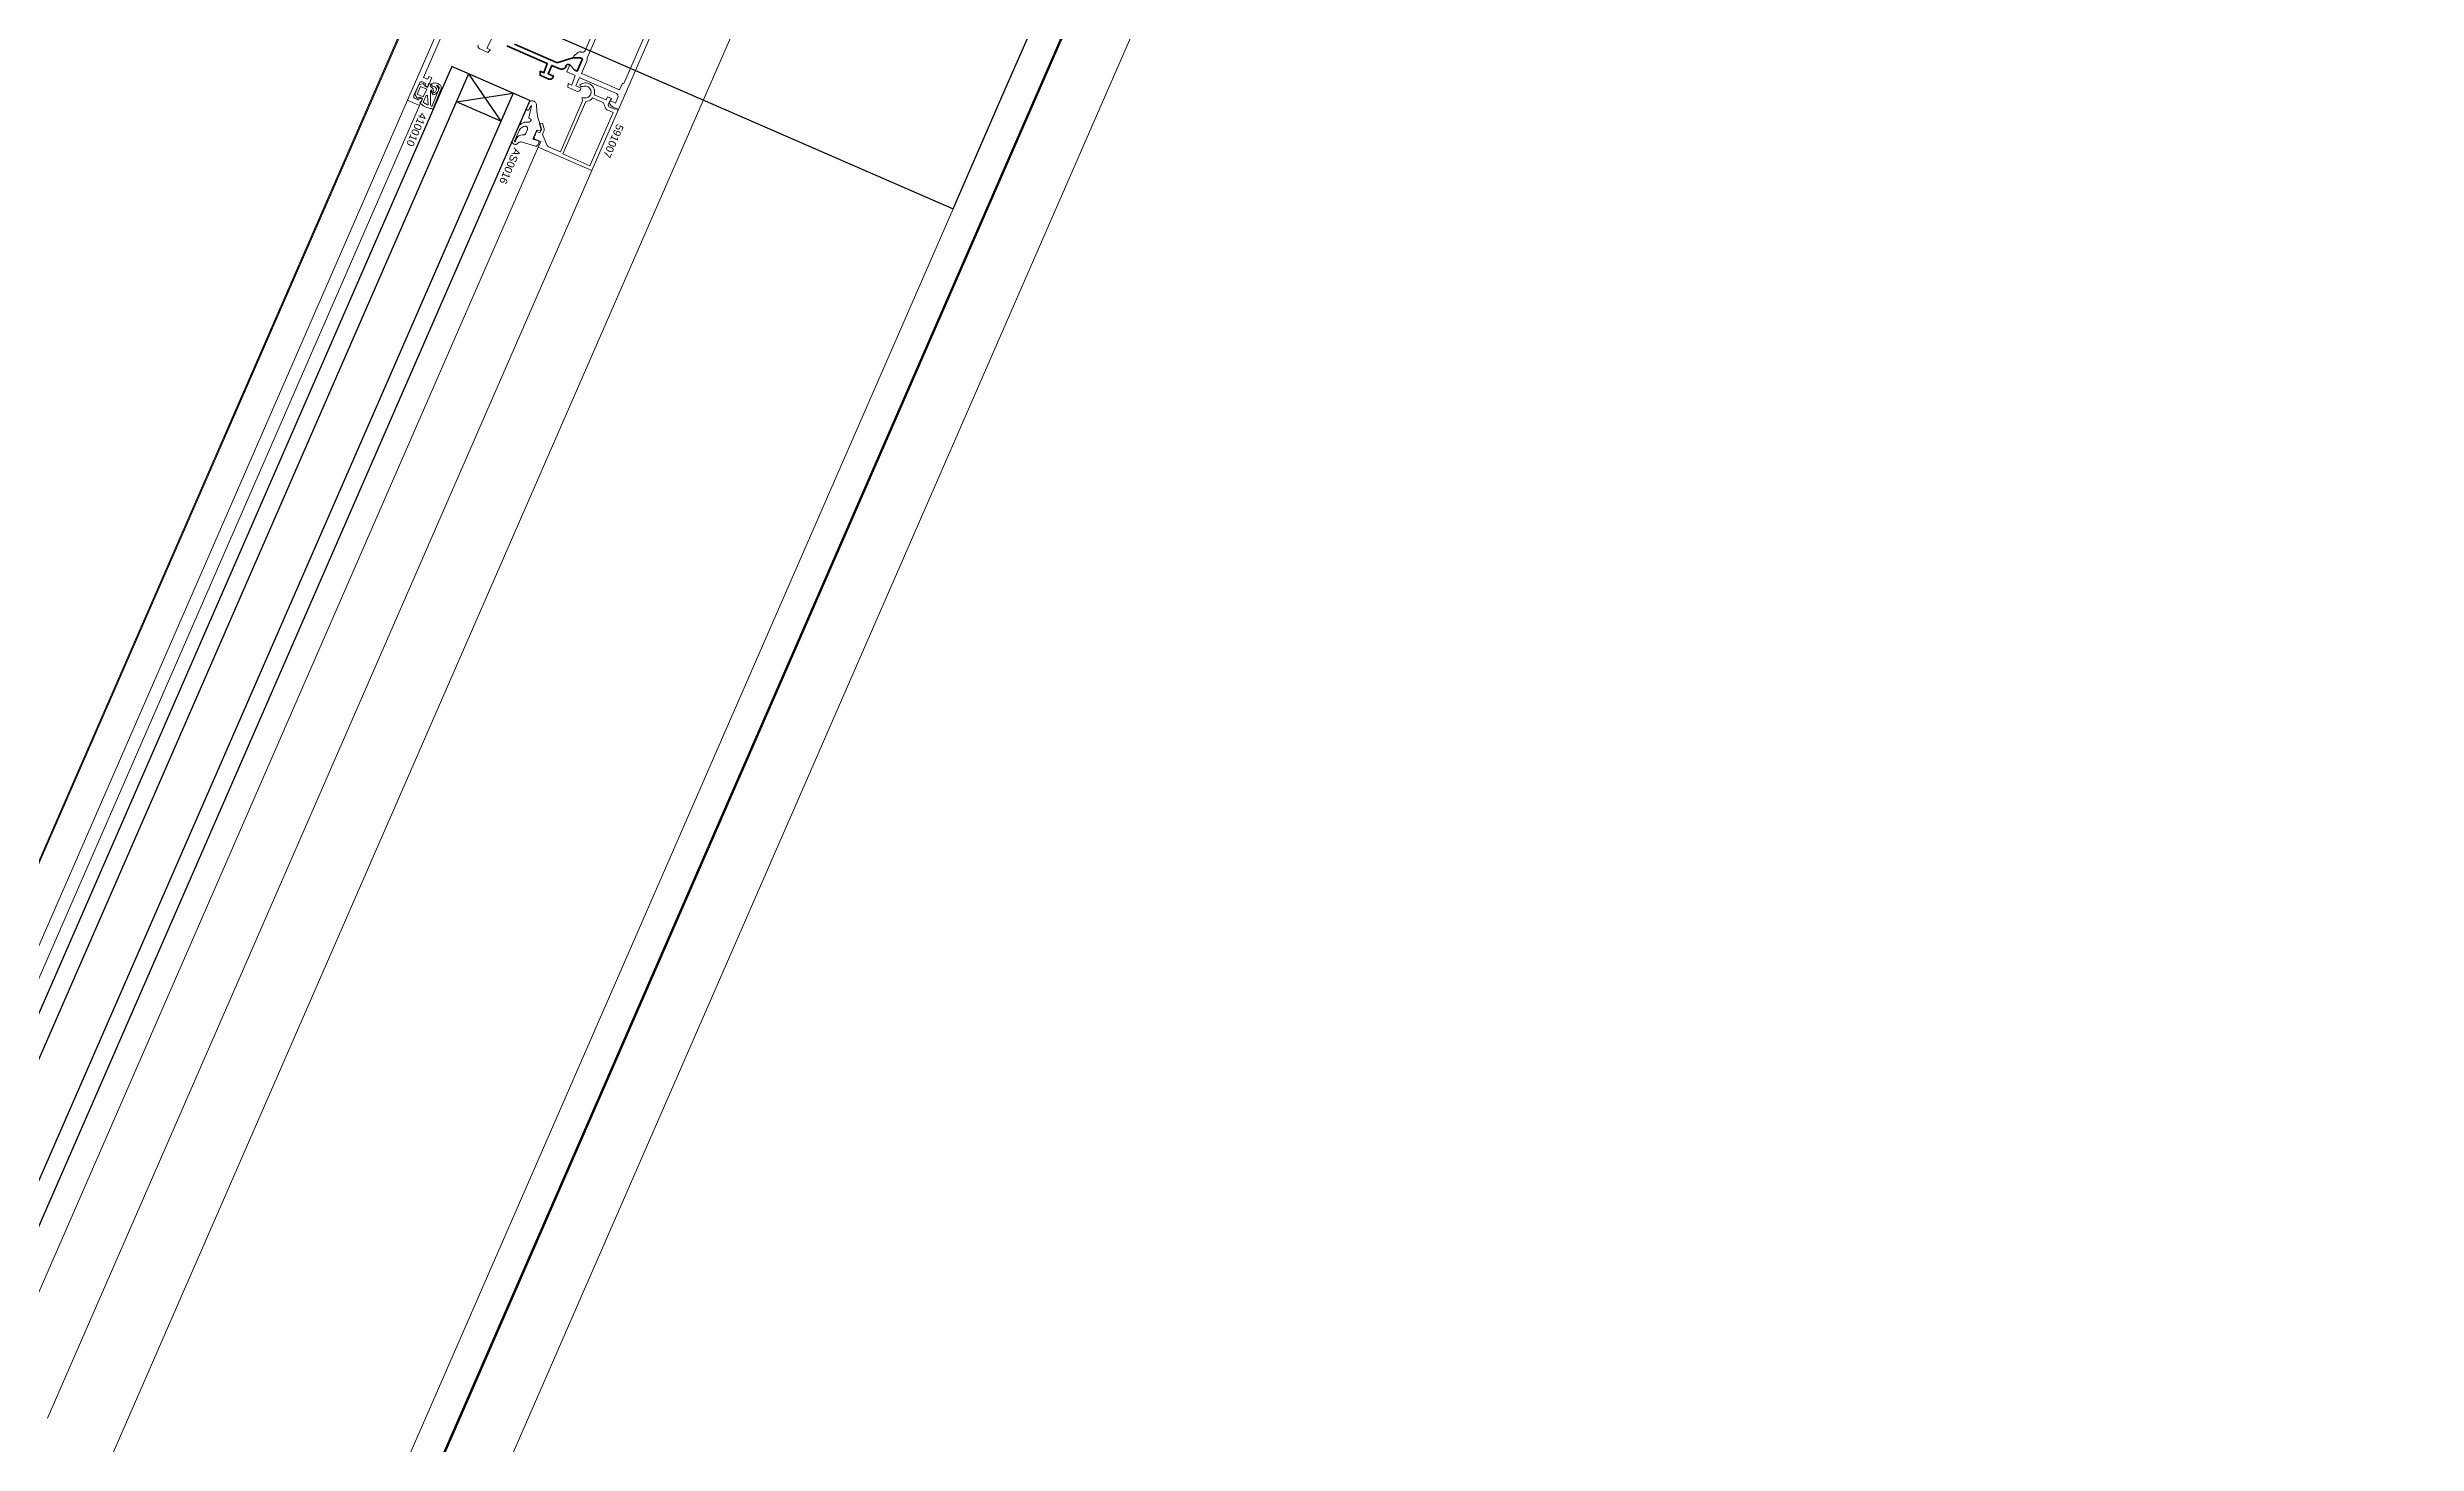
# Model space of a CAD drawing. Header units: millimetres. Extents: x -50172 to 90294, y -80883 to 956680.
# Drawn here: x 4711 to 5490, y -16921 to -16462 of the extents above; entities that cross this region are included whole.
import ezdxf

# ---------------------------------------------------------------- set-up
doc = ezdxf.new("R2010")
doc.units = ezdxf.units.MM
doc.header["$MEASUREMENT"] = 0
doc.linetypes.add('Dot & Dashed', pattern=[670.277762, 352.777767, -176.388884, 0, -141.111112])
for name, color, linetype, lineweight in [('0_Pen_No__2', 8, 'Continuous', 15), ('0_Pen_No__5', 7, 'Continuous', 25), ('0_Pen_No__6', 7, 'Continuous', 35), ('0_Pen_No__7', 7, 'Continuous', 35), ('0_Pen_No__9', 7, 'Continuous', 13), ('New_A-20-M_Roof_Pen_No__93', 8, 'Continuous', 13), ('New_A-25-M_Curtain_Wall_Pen_No__90', 8, 'Continuous', 20), ('New_A-25-M_Wall_Ext_Pen_No__87', 8, 'Continuous', 20), ('New_ArchiCAD Windows_Pen_No__3', 7, 'Continuous', 18)]:
    doc.layers.add(name, color=color, linetype=linetype, lineweight=lineweight)
for name, color, linetype, lineweight, true_color in [('0_Pen_No__40', 7, 'Continuous', 35, 0x2a2a2a), ('New_A-25-M_Curtain_Wall_Pen_No__69', 7, 'Continuous', 20, 0x606060), ('New_ArchiCAD Windows_Pen_No__23', 7, 'Continuous', 30, 0x2a2a2a)]:
    doc.layers.add(name, color=color, linetype=linetype, lineweight=lineweight, true_color=true_color)
for name, color, linetype in [('New_A-20-M_Roof', 7, 'Continuous'), ('New_A-25-M_Curtain_Wall', 7, 'Continuous'), ('New_A-25-M_Wall_Ext', 7, 'Continuous'), ('New_ArchiCAD Windows', 7, 'Continuous')]:
    doc.layers.add(name, color=color, linetype=linetype)
doc.styles.add('GENERATED_STYLE_3', font='')
doc.styles.get('GENERATED_STYLE_3').set_extended_font_data('Arial')

# ---------------------------------------------------------------- blocks, each defined once
blk = doc.blocks.new('Wall_2_1', base_point=(10092.6, -4631.3))
at = {"layer": 'New_A-25-M_Wall_Ext_Pen_No__87', "linetype": 'Continuous', "flags": 128}
for points in [[(10000.93, -4591.33), (2142.47, -22613.27)], [(2234.14, -22653.24), (10092.6, -4631.3)]]:
    blk.add_lwpolyline(points, dxfattribs=at)
blk = doc.blocks.new('Wall_4_1', base_point=(9982.59, -4632.6))
at = {"layer": 'New_A-25-M_Wall_Ext_Pen_No__87', "linetype": 'Continuous', "flags": 128}
blk.add_lwpolyline([(2142.18, -22613.14), (4865.77, -16367.08)], dxfattribs=at)
blk = doc.blocks.new('Triple Window 19_2')
at = {"layer": 'New_ArchiCAD Windows_Pen_No__23', "linetype": 'Continuous'}
for p, q in [((-182, 0), (-182, -190)), ((-225, -190), (-268, -190)), ((-182, -190), (-225, -190))]:
    blk.add_line(p, q, dxfattribs=at)
at = {"layer": 'New_ArchiCAD Windows_Pen_No__3', "linetype": 'Continuous'}
for p, q in [((-182, 0), (662.5, 0)), ((662.5, -190), (-182, -190)), ((-1175, -200), (1175, -200))]:
    blk.add_line(p, q, dxfattribs=at)
blk = doc.blocks.new('Wall_239_1', base_point=(10165.92, -4712.54))
at = {"layer": 'New_ArchiCAD Windows', "color": 251, "linetype": 'Continuous', "lineweight": 20, "true_color": 0x606060, "xscale": -1, "zscale": 1000, "rotation": 66.44041158399281}
blk.add_blockref('Triple Window 19_2', (4761.75, -16605.64), dxfattribs=at)
blk = doc.blocks.new('Morph_2_1')
at = {"layer": 'New_A-20-M_Roof_Pen_No__93', "linetype": 'Continuous', "flags": 128}
blk.add_lwpolyline([(2064.53, -22792.01), (10012.82, -4564.06)], dxfattribs=at)
blk = doc.blocks.new('Beam_8_1', base_point=(10000.93, -4591.33))
at = {"layer": 'New_A-25-M_Curtain_Wall_Pen_No__69', "linetype": 'Dot & Dashed'}
blk.add_line((10000.93, -4591.33), (2142.47, -22613.27), dxfattribs=at)
at = {"layer": 'New_A-25-M_Curtain_Wall_Pen_No__90', "linetype": 'Continuous'}
for p, q in [((10000.93, -4591.33), (2142.47, -22613.27)), ((10203.2, -4679.52), (2344.74, -22701.46))]:
    blk.add_line(p, q, dxfattribs=at)

msp = doc.modelspace()

# ---------------------------------------------------------------- linework, layer by layer
at = {"layer": '0_Pen_No__2', "linetype": 'Continuous', "flags": 128}
for points in [[(4842.15, -16453.6), (4834.36, -16471.47), (4835.74, -16472.07), (4836.13, -16471.16), (4837.05, -16471.56), (4835.65, -16474.76), (4834.74, -16474.37), (4835.14, -16473.45), (4834.04, -16472.97, 0.414214), (4832.98, -16473.38), (4831.22, -16477.42, 0.414214), (4831.64, -16478.47), (4832.74, -16478.95), (4833.14, -16478.03), (4834.05, -16478.43), (4833.05, -16480.72), (4829.11, -16479), (4893.07, -16332.34)], [(4920.8, -16386.33), (4887.54, -16462.59, -0.414214), (4886.23, -16463.11), (4886.18, -16463.09, 0.294108), (4885.11, -16463.26), (4883.79, -16464.45), (4883.51, -16465.09), (4885.93, -16465.05), (4886.66, -16465.37), (4884.9, -16469.4), (4884.17, -16469.08), (4882.55, -16467.29), (4881.51, -16469.67), (4884.26, -16470.87), (4883.14, -16473.98), (4881.95, -16473.46), (4881.87, -16474.73), (4884.75, -16475.99, 0.414214), (4886.07, -16475.48), (4886.27, -16475.02), (4884.53, -16474.26), (4885.73, -16471.51), (4886.63, -16471.9), (4897.83, -16476.78, -0.414214), (4898.34, -16478.1), (4897.55, -16479.93), (4895.9, -16479.22), (4895.5, -16479.6), (4895.7, -16480.13, 0.198912), (4896.77, -16481.23), (4898.5, -16481.99), (4942.47, -16381.16)], [(4888.24, -16465.25, -0.112281), (4888.32, -16464.82), (4922.96, -16385.38, -0.112281), (4923.22, -16385.02, 0.112281), (4923.76, -16384.29), (4925.5, -16380.3), (4938.06, -16385.78), (4937.06, -16388.07), (4937.52, -16388.27), (4900.34, -16473.52), (4899.88, -16473.32), (4898.89, -16475.61), (4887.2, -16470.52)], [(4856.76, -16458.88), (4855.24, -16461.81), (4856.44, -16462.34), (4855.56, -16463.26), (4852.86, -16462.08, -0.414214), (4852.34, -16460.77)], [(4887.2, -16470.52), (4886.33, -16470.13), (4888.07, -16466.15, 0.112281), (4888.24, -16465.25)]]:
    msp.add_lwpolyline(points, format="xyb", dxfattribs=at)
for points in [[(4885.98, -16474.49), (4885.78, -16473.96), (4886.16, -16473.69), (4886.56, -16473.49), (4887, -16473.34), (4887.45, -16473.27), (4887.91, -16473.26), (4888.37, -16473.33), (4888.8, -16473.46), (4889.25, -16473.7), (4889.66, -16474.01), (4890, -16474.39), (4890.28, -16474.81), (4890.49, -16475.28), (4890.62, -16475.77), (4890.66, -16476.28), (4890.63, -16476.79), (4890.57, -16477.17), (4894.51, -16478.89), (4894.95, -16477.89), (4896.23, -16478.44), (4896.07, -16478.81), (4895.89, -16478.73), (4895.13, -16480.47), (4895.39, -16481.13), (4897.18, -16481.91), (4898.09, -16481.81), (4898.4, -16482.23), (4889.73, -16502.12), (4872.13, -16494.44), (4872.93, -16492.61), (4870.82, -16491.69), (4870.77, -16490.8), (4870.9, -16490.71), (4871.02, -16490.59), (4871.11, -16490.46), (4871.19, -16490.32), (4871.24, -16490.16), (4871.26, -16490), (4871.25, -16489.83), (4871.22, -16489.67), (4871.63, -16489.32), (4872.64, -16489.76), (4873.1, -16488.71), (4872.54, -16486.79), (4873.5, -16486.51), (4873.96, -16488.07), (4874.02, -16488.35), (4874.04, -16488.62), (4874.02, -16488.9), (4873.97, -16489.18), (4873.87, -16489.44), (4873.56, -16490.16), (4874.96, -16493.72), (4875.03, -16493.87), (4875.12, -16494), (4875.23, -16494.11), (4875.36, -16494.2), (4875.5, -16494.28), (4879.42, -16495.99)], [(4879.42, -16495.99), (4886.73, -16479.22), (4886.6, -16478.06), (4887.03, -16478.18), (4887.36, -16478.24), (4887.69, -16478.25), (4888.02, -16478.2), (4888.34, -16478.09), (4888.63, -16477.94), (4888.89, -16477.73), (4889.12, -16477.48), (4889.3, -16477.2), (4889.42, -16476.89), (4889.5, -16476.57), (4889.51, -16476.24), (4889.47, -16475.9), (4889.38, -16475.59), (4889.23, -16475.29), (4889.03, -16475.02), (4888.79, -16474.79), (4888.52, -16474.6), (4888.21, -16474.46), (4887.89, -16474.38), (4887.56, -16474.35), (4887.22, -16474.38), (4886.9, -16474.47), (4885.98, -16474.49)]]:
    msp.add_lwpolyline(points, dxfattribs=at)
msp.add_lwpolyline([(4880.21, -16496.66), (4889.11, -16500.54), (4896.74, -16483.03), (4894.83, -16482.2), (4894.69, -16482.12), (4894.57, -16482.03), (4894.46, -16481.92), (4894.37, -16481.79), (4894.3, -16481.65), (4893.57, -16479.79), (4889.99, -16478.23), (4889.63, -16478.61), (4889.22, -16478.93), (4888.75, -16479.17), (4888.26, -16479.32), (4887.74, -16479.4)], close=True, dxfattribs=at)
at = {"layer": '0_Pen_No__40', "linetype": 'Continuous'}
msp.add_line((9735.36, -5700.74), (2596.69, -22071.98), dxfattribs=at)
at = {"layer": '0_Pen_No__5', "linetype": 'Continuous'}
for p, q in [((4843.67, -16467.9), (4659.3, -16890.7)), ((4849.17, -16470.29), (4664.8, -16893.09)), ((4869.33, -16479.09), (4843.67, -16467.9)), ((4849.17, -16470.29), (4859.84, -16485.86)), ((4863.83, -16476.69), (4679.47, -16899.49)), ((4845.17, -16479.46), (4863.83, -16476.69)), ((4869.33, -16479.09), (4684.97, -16901.89)), ((4859.84, -16485.86), (4845.17, -16479.46))]:
    msp.add_line(p, q, dxfattribs=at)
at = {"layer": '0_Pen_No__6', "linetype": 'Continuous', "flags": 128}
msp.add_lwpolyline([(4864.27, -16460.52), (4877.95, -16466.48, 0.176327), (4878.64, -16466.53), (4883.52, -16465.07), (4885.93, -16465.05), (4886.66, -16465.37), (4884.9, -16469.4), (4884.17, -16469.08), (4882.55, -16467.29, 0.414214), (4881.23, -16467.8), (4881.19, -16467.9, -0.414214), (4879.22, -16468.67), (4876.56, -16467.51), (4875.36, -16470.26), (4877.1, -16471.02), (4876.9, -16471.48, -0.414214), (4875.59, -16472), (4872.7, -16470.74), (4872.78, -16469.46), (4873.98, -16469.99), (4875.09, -16466.87), (4861.8, -16461.08, -0.414214)], format="xyb", dxfattribs=at)
at = {"layer": '0_Pen_No__9', "linetype": 'Continuous'}
for p, q in [((4829.11, -16479), (4651.15, -16887.14)), ((4833.05, -16480.72), (4655.09, -16888.86)), ((4872.13, -16494.44), (4692.94, -16905.37)), ((4889.73, -16502.12), (4710.54, -16913.04))]:
    msp.add_line(p, q, dxfattribs=at)
at = {"layer": '0_Pen_No__9', "linetype": 'Continuous', "flags": 128}
for points in [[(4840.07, -16475.45), (4837.65, -16481.33), (4837.37, -16481.89), (4836.81, -16481.62), (4836.74, -16481.78), (4836.57, -16481.73), (4835.42, -16481.33), (4834.34, -16480.78), (4833.33, -16480.09), (4833.11, -16479.91), (4834, -16478.63), (4832.69, -16478.06), (4832.57, -16478.33), (4832.21, -16478.34), (4831.53, -16476.97), (4832.86, -16473.91), (4834.33, -16473.48), (4834.57, -16473.75), (4834.45, -16474.02), (4835.76, -16474.59), (4836, -16473.48), (4836.79, -16473.65), (4836.65, -16474.27), (4837.01, -16474.79), (4837.12, -16474.83), (4837.22, -16474.89), (4837.31, -16474.97), (4837.39, -16475.06), (4837.45, -16475.16), (4837.5, -16475.27), (4837.53, -16475.39), (4837.57, -16475.56), (4837.59, -16475.74), (4837.58, -16475.92), (4837.53, -16476.1), (4837.46, -16476.26), (4837.71, -16476.54), (4837.92, -16476.45), (4838.11, -16476.33), (4838.27, -16476.18), (4838.41, -16476), (4838.53, -16475.8), (4838.61, -16475.59), (4838.62, -16475.46), (4838.62, -16475.32), (4838.59, -16475.19), (4838.54, -16475.07), (4838.47, -16474.95), (4838.38, -16474.85), (4838.27, -16474.77), (4838.09, -16474.61), (4837.89, -16474.48), (4837.67, -16474.39), (4837.44, -16474.32), (4837.2, -16474.3), (4837.01, -16473.59), (4837.4, -16473.42), (4837.81, -16473.32), (4838.23, -16473.3), (4838.64, -16473.34), (4839.05, -16473.46), (4839.42, -16473.64), (4839.76, -16473.89), (4839.92, -16474.07), (4840.04, -16474.28), (4840.12, -16474.51), (4840.16, -16474.75), (4840.17, -16474.99), (4840.14, -16475.22)], [(4834.29, -16477.88), (4832.28, -16477), (4833.4, -16474.44), (4835.41, -16475.31)], [(4834.38, -16479.74), (4834.28, -16479.67), (4835.26, -16477.41), (4835.64, -16477.48), (4835.88, -16480.55), (4835.65, -16480.45)], [(4837.16, -16480.81), (4839.47, -16475.1), (4839.49, -16474.95), (4839.48, -16474.81), (4839.44, -16474.67), (4839.39, -16474.53), (4839.31, -16474.41), (4839.21, -16474.3), (4839.1, -16474.21), (4838.98, -16474.13), (4838.84, -16474.08), (4838.7, -16474.05), (4838.64, -16474.21), (4838.82, -16474.36), (4838.98, -16474.53), (4839.11, -16474.73), (4839.21, -16474.95), (4839.27, -16475.18), (4839.29, -16475.41), (4839.27, -16475.65), (4839.15, -16475.98), (4838.96, -16476.29), (4838.74, -16476.57), (4838.47, -16476.81), (4838.16, -16477), (4837.83, -16477.14), (4837.48, -16477.22), (4836.86, -16476.11), (4837.08, -16475.88), (4836.98, -16475.58), (4836.62, -16476.07), (4836.68, -16480.52), (4836.91, -16480.99), (4837.09, -16480.99)], [(4871.18, -16494.09), (4871.31, -16494.1), (4871.44, -16494.09), (4871.57, -16494.06), (4871.69, -16494.01), (4871.81, -16493.93), (4871.9, -16493.84), (4871.99, -16493.74), (4872.05, -16493.62), (4872.4, -16492.82), (4872.42, -16492.77), (4872.42, -16492.72), (4872.42, -16492.67), (4872.41, -16492.62), (4872.4, -16492.57), (4872.37, -16492.53), (4872.34, -16492.49), (4872.3, -16492.46), (4872.26, -16492.43), (4872.21, -16492.41), (4870.64, -16491.94), (4870.59, -16491.92), (4870.55, -16491.89), (4870.51, -16491.86), (4870.48, -16491.82), (4870.45, -16491.78), (4870.44, -16491.73), (4870.43, -16491.68), (4870.43, -16491.63), (4870.44, -16491.58), (4870.45, -16491.53), (4871.53, -16489.07), (4871.55, -16489.03), (4871.58, -16488.99), (4871.61, -16488.96), (4871.65, -16488.93), (4871.69, -16488.91), (4871.73, -16488.89), (4871.77, -16488.89), (4871.82, -16488.89), (4872.89, -16488.95), (4872.94, -16488.95), (4872.99, -16488.94), (4873.03, -16488.92), (4873.08, -16488.9), (4873.12, -16488.87), (4873.15, -16488.83), (4873.18, -16488.79), (4873.19, -16488.74), (4873.2, -16488.69), (4873.21, -16488.64), (4873.2, -16488.59), (4873.19, -16488.54), (4872.59, -16486.62), (4871.96, -16484.63), (4871.61, -16482.57), (4871.55, -16480.49), (4871.52, -16480.25), (4871.44, -16480.02), (4871.33, -16479.81), (4871.19, -16479.62), (4871.01, -16479.46), (4870.81, -16479.33), (4870.59, -16479.24), (4870.36, -16479.18), (4870.12, -16479.17), (4869.88, -16479.19), (4869.65, -16479.26), (4869.44, -16479.36), (4869.24, -16479.5), (4869.08, -16479.68), (4868.25, -16481.57), (4868.22, -16481.64), (4868.21, -16481.73), (4868.21, -16481.81), (4868.23, -16481.89), (4868.25, -16481.97), (4868.29, -16482.04), (4868.34, -16482.1), (4868.4, -16482.16), (4868.47, -16482.21), (4868.55, -16482.24), (4868.63, -16482.26), (4868.71, -16482.27), (4868.79, -16482.26), (4868.87, -16482.24), (4868.95, -16482.2), (4869.02, -16482.16), (4869.08, -16482.1), (4869.13, -16482.04), (4869.17, -16481.97), (4869.59, -16480.99), (4869.61, -16480.95), (4869.64, -16480.91), (4869.68, -16480.88), (4869.71, -16480.85), (4869.76, -16480.83), (4869.8, -16480.81), (4869.85, -16480.8), (4869.86, -16480.85), (4869.87, -16480.89), (4869.87, -16480.94), (4869.86, -16480.99), (4868.99, -16484.65), (4868.97, -16484.73), (4869, -16484.8), (4869.02, -16484.84), (4869.05, -16484.88), (4869.08, -16484.92), (4869.12, -16484.95), (4869.16, -16484.97), (4869.44, -16485.09), (4869.52, -16485.13), (4869.59, -16485.19), (4869.64, -16485.25), (4869.69, -16485.33), (4869.72, -16485.41), (4869.74, -16485.49), (4869.74, -16485.58), (4869.73, -16485.67), (4869.7, -16485.75), (4869.66, -16485.83), (4869.6, -16485.89), (4869.54, -16485.95), (4869.29, -16486.14), (4869.25, -16486.16), (4869.21, -16486.18), (4869.17, -16486.19), (4869.12, -16486.2), (4867.69, -16486.26), (4867.62, -16486.26), (4867.56, -16486.28), (4867.23, -16486.39), (4866.77, -16486.59), (4866.35, -16486.86), (4865.98, -16487.2), (4865.67, -16487.6), (4865.43, -16488.04), (4863.63, -16492.16), (4863.58, -16492.32), (4863.55, -16492.48), (4863.55, -16492.64), (4863.58, -16492.81), (4863.64, -16492.97), (4863.72, -16493.11), (4863.82, -16493.24), (4863.94, -16493.35), (4864.08, -16493.44), (4864.23, -16493.51), (4864.39, -16493.55), (4864.56, -16493.56), (4864.73, -16493.54), (4864.89, -16493.5), (4865.04, -16493.43), (4865.17, -16493.34), (4865.29, -16493.22), (4865.47, -16493.06), (4865.67, -16492.92), (4865.89, -16492.82), (4866.12, -16492.75), (4866.37, -16492.72), (4866.61, -16492.74), (4866.85, -16492.79)], [(4868.55, -16488.63), (4868.6, -16488.5), (4868.62, -16488.37), (4868.62, -16488.23), (4868.59, -16488.1), (4868.54, -16487.97), (4868.48, -16487.86), (4868.39, -16487.75), (4868.29, -16487.66), (4868.17, -16487.59), (4868.05, -16487.54), (4867.92, -16487.52), (4867.78, -16487.51), (4867.65, -16487.53), (4867.27, -16487.64), (4866.92, -16487.82), (4866.6, -16488.04), (4866.32, -16488.31), (4866.08, -16488.63), (4865.89, -16488.97), (4864.35, -16492.52), (4864.34, -16492.55), (4864.33, -16492.57), (4864.33, -16492.6), (4864.34, -16492.62), (4864.35, -16492.64), (4864.36, -16492.67), (4864.37, -16492.69), (4864.39, -16492.7), (4864.41, -16492.72), (4864.43, -16492.73), (4864.46, -16492.73), (4864.48, -16492.73), (4864.51, -16492.73), (4864.53, -16492.73), (4864.56, -16492.72), (4864.58, -16492.7), (4864.59, -16492.69), (4864.61, -16492.67), (4864.62, -16492.64), (4864.77, -16492.31), (4864.78, -16492.26), (4864.79, -16492.22), (4864.79, -16492.17), (4864.79, -16492.13), (4864.77, -16492.08), (4864.75, -16492.04), (4864.73, -16492), (4864.7, -16491.97), (4864.73, -16491.89), (4864.91, -16491.55), (4865.14, -16491.24), (4865.42, -16490.97), (4865.73, -16490.75), (4866.07, -16490.57), (4866.44, -16490.45), (4866.82, -16490.39), (4867.2, -16490.39), (4867.33, -16490.39), (4867.45, -16490.37), (4867.56, -16490.33), (4867.67, -16490.28), (4867.77, -16490.21), (4867.86, -16490.12), (4867.94, -16490.02), (4867.99, -16489.91)]]:
    msp.add_lwpolyline(points, close=True, dxfattribs=at)

# ---------------------------------------------------------------- block references
at = {"layer": 'New_A-20-M_Roof', "linetype": 'Continuous', "lineweight": 0}
msp.add_blockref('Morph_2_1', (0, 0), dxfattribs=at)
at = {"layer": 'New_A-25-M_Curtain_Wall', "color": 8, "lineweight": 20}
msp.add_blockref('Beam_8_1', (10000.93, -4591.33), dxfattribs=at)
at = {"layer": 'New_A-25-M_Wall_Ext', "color": 250, "lineweight": 50, "true_color": 0x2a2a2a}
for name, p in [('Wall_4_1', (9982.59, -4632.6)), ('Wall_239_1', (10165.92, -4712.54)), ('Wall_2_1', (10092.6, -4631.3))]:
    msp.add_blockref(name, p, dxfattribs=at)

# ---------------------------------------------------------------- texts
at = {"layer": '0_Pen_No__7', "linetype": 'Continuous', "char_height": 2.5, "attachment_point": 7, "rotation": 246.44041, "style": 'GENERATED_STYLE_3'}
for s, insert in [('\\A1;{\\fArial|b0|i0|c0|p34;410010}', (4833.22, -16482.82)), ('\\A1;{\\fArial|b0|i0|c0|p34;591007}', (4898.01, -16486.59)), ('\\A1;{\\fArial|b0|i0|c0|p34;AS0016}', (4864.14, -16494.47))]:
    msp.add_mtext(s, dxfattribs=dict(at, insert=insert))

doc.saveas('drawing.dxf')
